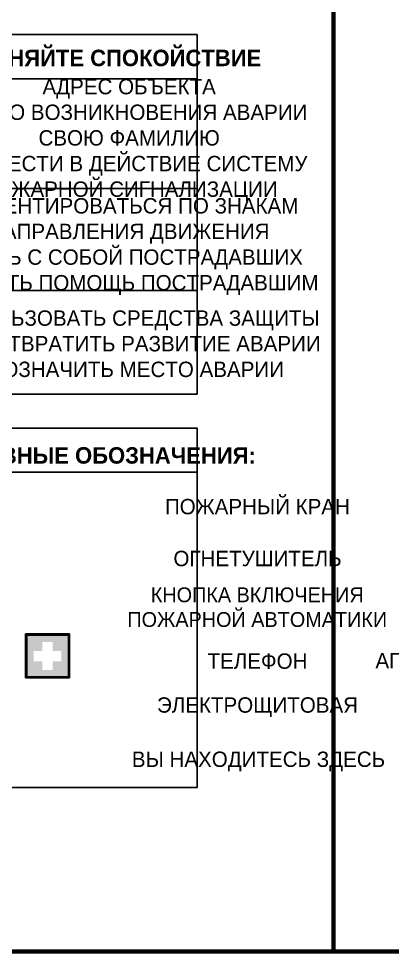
# Model space of a CAD drawing. Header units: millimetres. Extents: x 13810 to 67229, y 12374 to 21950.
# Drawn here: x 40255.3 to 40323.4, y 19482 to 19651.8 of the extents above; entities that cross this region are included whole.
import ezdxf

# ---------------------------------------------------------------- set-up
doc = ezdxf.new("R2010")
doc.units = ezdxf.units.MM
doc.styles.add('обычный', font='arial.ttf')

# ---------------------------------------------------------------- blocks, each defined once
blk = doc.blocks.new('A$C18900ED3')
h = blk.add_hatch(color=126)
h.paths.add_polyline_path([(-0.18, -0.18), (-7.02, -0.18), (-7.02, -7.02), (-0.18, -7.02)])
h.paths.add_polyline_path([(-5.89, -4.46), (-5.89, -2.77), (-4.46, -2.77), (-4.46, -1.31), (-2.77, -1.31), (-2.77, -2.77), (-1.33, -2.77), (-1.33, -4.46), (-2.77, -4.46), (-2.77, -5.89), (-4.46, -5.89), (-4.46, -4.46)], flags=16)
at = {"color": 126}
for p, q in [((-7.2, 0), (-7.2, -7.2)), ((0, 0), (-7.2, 0)), ((0, -7.2), (0, 0)), ((-7.02, -7.02), (-7.02, -0.18)), ((-7.02, -0.18), (-0.18, -0.18)), ((-0.18, -0.18), (-0.18, -7.02)), ((-7.2, -7.2), (0, -7.2)), ((-0.18, -7.02), (-7.02, -7.02))]:
    blk.add_line(p, q, dxfattribs=at)

msp = doc.modelspace()

# ---------------------------------------------------------------- linework, layer by layer
at = {"color": 2, "lineweight": 100}
for points in [[(39712.67, 19876.99), (40312.67, 19876.99), (40312.67, 19481.99), (39712.67, 19481.99)], [(40312.67, 19876.99), (40912.67, 19876.99), (40912.67, 19481.99), (40312.67, 19481.99)]]:
    msp.add_lwpolyline(points, close=True, dxfattribs=at)
for points in [[(40144.07, 19640.86), (40287.83, 19640.86), (40287.83, 19648.91), (40144.07, 19648.91)], [(40144.07, 19640.86), (40287.83, 19640.86), (40287.83, 19583.46), (40144.07, 19583.46)], [(40144.07, 19569.22), (40287.83, 19569.22), (40287.83, 19577.27), (40144.07, 19577.27)], [(40144.07, 19569.22), (40287.83, 19569.22), (40287.83, 19511.82), (40144.07, 19511.82)]]:
    msp.add_lwpolyline(points, close=True)
for points in [[(40202.48, 19620.87), (40144.07, 19620.87), (40287.83, 19620.87)], [(40202.48, 19602.29), (40144.07, 19602.29), (40287.83, 19602.29)]]:
    msp.add_lwpolyline(points)

# ---------------------------------------------------------------- block references
at = {"xscale": 1.111111111007631, "yscale": 1.111111111007631, "zscale": 1.111111111007631}
msp.add_blockref('A$C18900ED3', (40264.6, 19539.78), dxfattribs=at)

# ---------------------------------------------------------------- texts
at = {"lineweight": 0, "attachment_point": 5, "style": 'обычный'}
for s, insert, char_height, width in [('{\\fProxima Nova Rg|b1|i0|c204|p2;ДЕЙСТВИЯ ПРИ АВАРИИ: СОХРАНЯЙТЕ СПОКОЙСТВИЕ\\H1.6644x; }', (40243.01, 19644.23), 3, 175.1736), ('\\pi-8.4,l8.4,t8.4;{\\fProxima Nova Rg|b0|i0|c204|p2;АДРЕС ОБЪЕКТА\\PМЕСТО ВОЗНИКНОВЕНИЯ АВАРИИ\\PСВОЮ ФАМИЛИЮ\\PПРИВЕСТИ В ДЕЙСТВИЕ СИСТЕМУ \\PПОЖАРНОЙ СИГНАЛИЗАЦИИ}', (40275.46, 19629.7), 2.8, 126.6484), ('\\pi-8.4,l8.4,t8.4;{\\fProxima Nova Rg|b0|i0|c204|p2;ОРИЕНТИРОВАТЬСЯ ПО ЗНАКАМ \\PНАПРАВЛЕНИЯ ДВИЖЕНИЯ\\PВЗЯТЬ С СОБОЙ ПОСТРАДАВШИХ\\PОКАЗАТЬ ПОМОЩЬ ПОСТРАДАВШИМ}', (40275.39, 19610.33), 2.8, 126.6484), ('\\pi-8.4,l8.4,t8.4;{\\fProxima Nova Rg|b0|i0|c204|p2;ИСПОЛЬЗОВАТЬ СРЕДСТВА ЗАЩИТЫ \\PПРЕДОТВРАТИТЬ РАЗВИТИЕ АВАРИИ\\PОБОЗНАЧИТЬ МЕСТО АВАРИИ}', (40275.33, 19592.61), 2.8, 126.6484), ('{\\fProxima Nova Rg|b1|i0|c204|p2;УСЛОВНЫЕ ОБОЗНАЧЕНИЯ:\\H1.1997x; }', (40269.65, 19572.27), 3, 175.1736), ('\\pi-8.4,l8.4,t8.4;{\\fProxima Nova Rg|b0|i0|c204|p2;ПОЖАРНЫЙ КРАН\\H1.6404x; }', (40298.82, 19562.95), 2.8, 126.6484), ('\\pi-8.4,l8.4,t8.4;{\\fProxima Nova Rg|b0|i0|c204|p2;ОГНЕТУШИТЕЛЬ\\H1.1997x; }', (40298.84, 19553.5), 2.8, 126.6484), ('\\pi-8.1,l8.1,t8.1;{\\fProxima Nova Rg|b0|i0|c204|p2;КНОПКА ВКЛЮЧЕНИЯ\\PПОЖАРНОЙ АВТОМАТИКИ}', (40298.79, 19544.64), 2.7, 126.6484), ('\\pi-8.4,l8.4,t8.4;{\\fProxima Nova Rg|b0|i0|c204|p2;ТЕЛЕФОН\\H1.1997x; }', (40298.83, 19534.82), 2.8, 126.6484), ('\\pi-8.4,l8.4,t8.4;{\\fProxima Nova Rg|b0|i0|c204|p2;АПТЕЧКА\\H1.1667x; }', (40328.89, 19534.91), 2.8, 126.6484), ('\\pi-8.4,l8.4,t8.4;{\\fProxima Nova Rg|b0|i0|c204|p2;ЭЛЕКТРОЩИТОВАЯ\\H1.1997x; }', (40298.84, 19526.44), 2.8, 126.6484), ('\\pi-8.4,l8.4,t8.4;{\\fProxima Nova Rg|b0|i0|c204|p2;ВЫ НАХОДИТЕСЬ ЗДЕСЬ\\H1.1997x; }', (40299.02, 19516.56), 2.8, 126.6484)]:
    msp.add_mtext(s, dxfattribs=dict(at, insert=insert, char_height=char_height, width=width))

doc.saveas('drawing.dxf')
